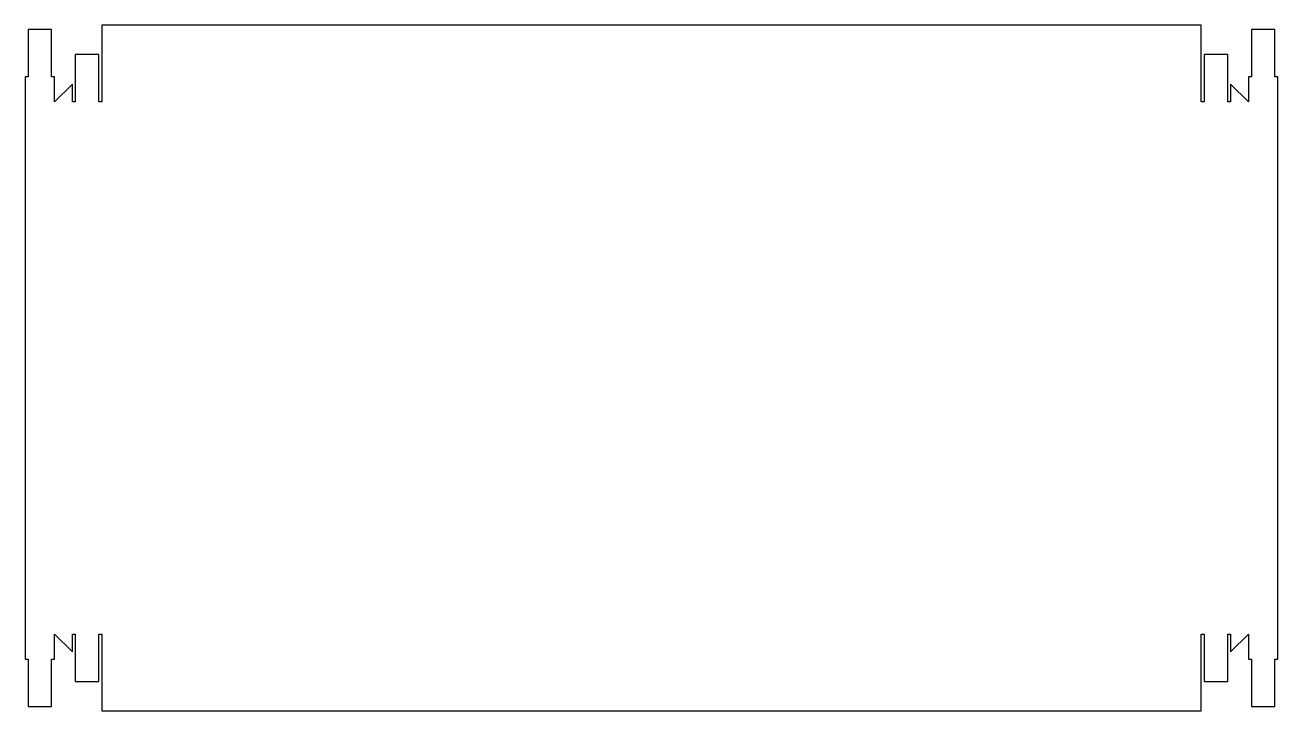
# Model space of a CAD drawing. Extents: x -60 to 46, y -30 to 28.
import ezdxf

# ---------------------------------------------------------------- set-up
doc = ezdxf.new("R2010")
doc.units = 0
doc.layers.get('0').update_dxf_attribs({"linetype": 'CONTINUOUS'})

msp = doc.modelspace()

# ---------------------------------------------------------------- linework, layer by layer
msp.add_lwpolyline([(39.5, -23.5), (39.75, -23.5), (39.75, -27.5), (41.75, -27.5), (41.75, -23.5), (42, -23.5), (42, -25), (43.5, -23.5), (43.5, -25.6213), (43.75, -25.6213), (43.75, -29.6213), (45.75, -29.6213), (45.75, -25.6213), (46, -25.6213), (46, 23.6213), (45.75, 23.6213), (45.75, 27.6213), (43.75, 27.6213), (43.75, 23.6213), (43.5, 23.6213), (43.5, 21.5), (42, 23), (42, 21.5), (41.75, 21.5), (41.75, 25.5), (39.75, 25.5), (39.75, 21.5), (39.5, 21.5), (39.5, 28), (-53.5, 28), (-53.5, 21.5), (-53.75, 21.5), (-53.75, 25.5), (-55.75, 25.5), (-55.75, 21.5), (-56, 21.5), (-56, 23), (-57.5, 21.5), (-57.5, 23.6213), (-57.75, 23.6213), (-57.75, 27.6213), (-59.75, 27.6213), (-59.75, 23.6213), (-60, 23.6213), (-60, -25.6213), (-59.75, -25.6213), (-59.75, -29.6213), (-57.75, -29.6213), (-57.75, -25.6213), (-57.5, -25.6213), (-57.5, -23.5), (-56, -25), (-56, -23.5), (-55.75, -23.5), (-55.75, -27.5), (-53.75, -27.5), (-53.75, -23.5), (-53.5, -23.5), (-53.5, -30), (39.5, -30)], close=True)

doc.saveas('drawing.dxf')
